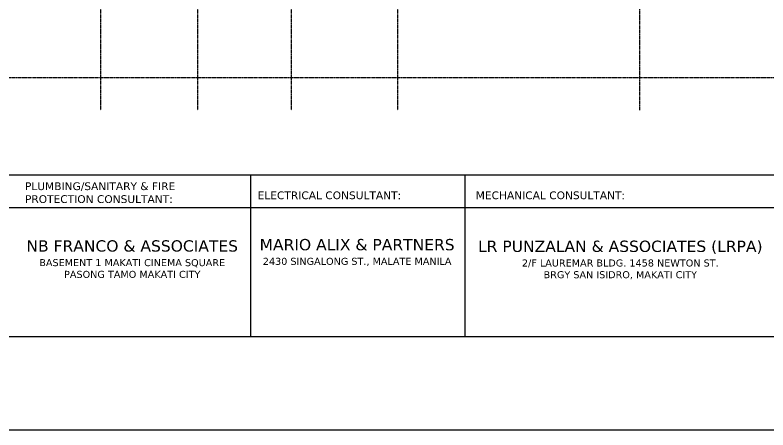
# Model space of a CAD drawing. Header units: inches. Extents: x -189245 to 740841, y -215444 to 469401.
# Drawn here: x -130700 to -107380, y -152678 to -139822 of the extents above; entities that cross this region are included whole.
import ezdxf

# ---------------------------------------------------------------- set-up
doc = ezdxf.new("R2010")
doc.units = ezdxf.units.IN
doc.header["$LTSCALE"] = 10
doc.header["$MEASUREMENT"] = 0
doc.linetypes.add('GRID NORMAL$0$GRID BASEMENT$0$GRID GROUND$0$GRID$0$$0$PHANTOM', pattern=[2.5, 1.25, -0.25, 0.25, -0.25, 0.25, -0.25])
doc.layers.add('A-GRID', color=8, linetype='Continuous')
doc.layers.add('DEFPOINT', color=7, linetype='Continuous', plot=False)
doc.layers.add('DEFPOINT @ 1', color=7, linetype='Continuous', plot=False)
doc.styles.add('loudet_font200', font='romans.shx')

msp = doc.modelspace()

# ---------------------------------------------------------------- linework, layer by layer
at = {"layer": 'A-GRID', "linetype": 'GRID NORMAL$0$GRID BASEMENT$0$GRID GROUND$0$GRID$0$$0$PHANTOM'}
for p, q in [((-128049.75225, -84045.69046), (-128049.75225, -142774.05561)), ((-125049.75225, -84045.69046), (-125049.75225, -142774.05561)), ((-122149.75225, -84045.69046), (-122149.75225, -142774.05561)), ((-118849.75225, -84045.69046), (-118849.75225, -142774.05561)), ((-111349.75225, -142774.05561), (-111349.75225, -84045.69046)), ((-106906.04315, -141766.85919), (-168894.52032, -141766.85919))]:
    msp.add_line(p, q, dxfattribs=at)
at = {"layer": 'DEFPOINT', "color": 5}
msp.add_line((-183152.06827, -144778.22268), (-87952.06827, -144778.22268), dxfattribs=at)
at = {"layer": 'DEFPOINT'}
for p, q in [((-123394.61072, -149778.22268), (-123394.61072, -144778.22268)), ((-116758.32149, -149778.22268), (-116758.32149, -144778.22268)), ((-183152.06827, -145786.75492), (-87952.06827, -145786.75492))]:
    msp.add_line(p, q, dxfattribs=at)
at = {"layer": 'DEFPOINT', "color": 2}
msp.add_lwpolyline([(-189245.06827, -152678.22268), (-84245.06827, -152678.22268), (-84245.06827, -78428.22268), (-189245.06827, -78428.22268)], close=True, dxfattribs=at)
at = {"layer": 'DEFPOINT', "color": 5}
msp.add_lwpolyline([(-183152.06827, -149778.22268), (-87952.06827, -149778.22268), (-87952.06827, -81328.22268), (-183152.06827, -81328.22268)], close=True, dxfattribs=at)

# ---------------------------------------------------------------- texts
at = {"layer": 'DEFPOINT', "linetype": 'Continuous', "char_height": 239.5008, "width": 6754.4897056, "attachment_point": 1, "style": 'loudet_font200'}
for s, insert in [('{\\fVerdana|b0|i0|c0|p34;PLUMBING/SANITARY & FIRE PROTECTION CONSULTANT:}', (-130392.6095, -145005.93253)), ('{\\fVerdana|b0|i0|c0|p34;ELECTRICAL CONSULTANT:}', (-123184.73559, -145287.82213)), ('{\\fVerdana|b0|i0|c0|p34;MECHANICAL CONSULTANT:}', (-116430.55474, -145287.82213))]:
    msp.add_mtext(s, dxfattribs=dict(at, insert=insert))
at = {"layer": 'DEFPOINT @ 1', "linetype": 'Continuous', "char_height": 388.8, "attachment_point": 5, "style": 'loudet_font200'}
for s, insert in [('{\\fVerdana|b0|i0|c0|p34;\\H0.90021x;NB FRANCO & ASSOCIATES\\H1.1109x;\\P\\H0.56x;BASEMENT 1 MAKATI CINEMA SQUARE\\PPASONG TAMO MAKATI CITY}', (-127070.92442, -147385.65744)), ('{\\fVerdana|b0|i0|c0|p34;\\H0.90021x;MARIO ALIX & PARTNERS\\H1.1109x;\\P\\H0.56x;2430 SINGALONG ST., MALATE MANILA}', (-120104.61426, -147178.8868)), ('{\\fVerdana|b0|i0|c0|p34;\\H0.90021x;LR PUNZALAN & ASSOCIATES (LRPA)\\H1.1109x;\\P\\H0.56x;2/F LAUREMAR BLDG. 1458 NEWTON ST.\\PBRGY SAN ISIDRO, MAKATI CITY}', (-111953.08471, -147411.88636))]:
    msp.add_mtext(s, dxfattribs=dict(at, insert=insert))

doc.saveas('drawing.dxf')
